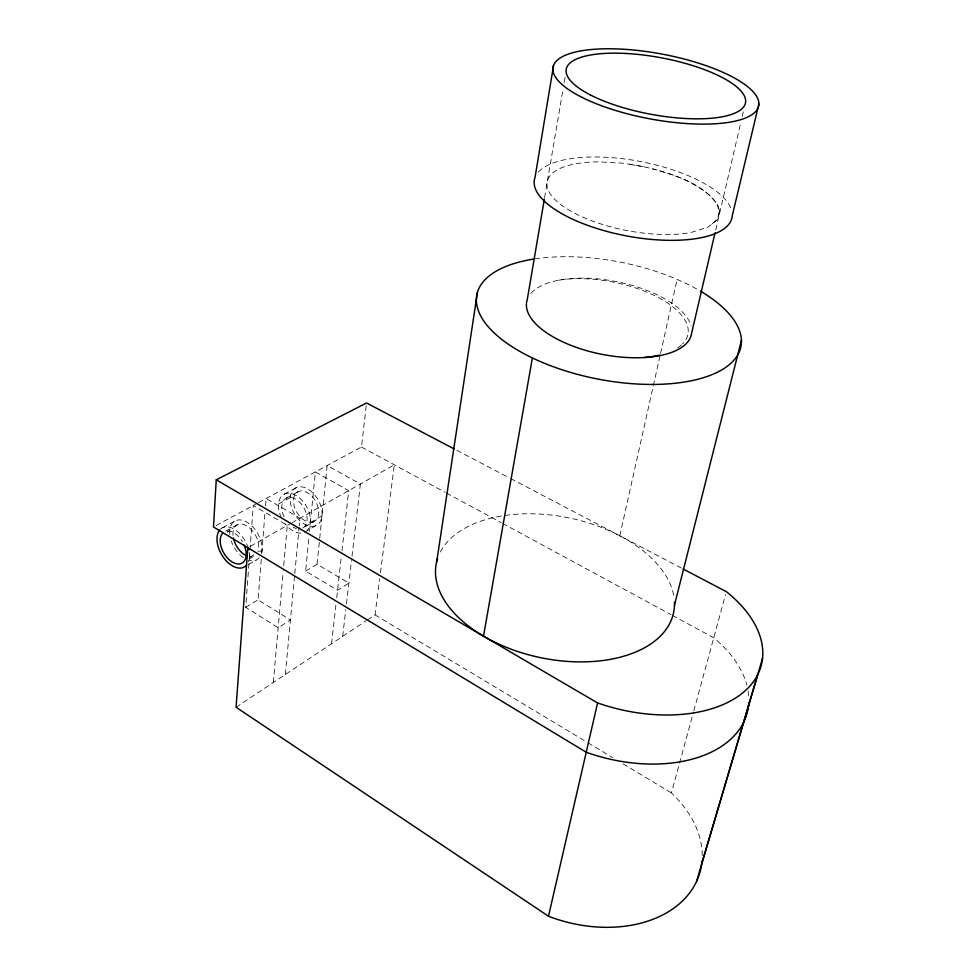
<?xml version="1.0" encoding="UTF-8"?>
<svg xmlns="http://www.w3.org/2000/svg" width="976" height="976" viewBox="0 0 976 976"><rect width="100%" height="100%" fill="white"/><g stroke="black" fill="none" stroke-linecap="round" stroke-linejoin="round"><path stroke-width="0.73" stroke-dasharray="4.88 3.66" d="M261.3 559.248L258.067 599.85L290.445 619.98L278.184 627.714L245.696 607.316L249.856 551.501M249.966 550.013L253.284 505.458L287.273 525.393L283.26 570.533M261.775 553.233L265.057 511.814M265.533 505.91L266.119 498.529L299.974 518.195L299.278 525.686M273.317 682.48L283.125 572.034M285.334 674.489L294.642 575.071M294.789 573.583L299.132 527.186M305.622 571.119L317.054 564.226L348.871 583.136L337.55 590.273L305.622 571.119L308.953 537.239M309.526 531.347L315.346 471.933L348.713 490.623L341.612 554.039M317.054 564.226L319.53 540.045M319.689 538.532L327.167 465.552L360.4 484.011L351.665 559.114M331.559 643.757L336.049 603.644M336.72 597.702L341.441 555.551M258.42 502.677L361.486 447.008L366.378 404.454M342.674 636.364L345.772 609.756M346.456 603.839L351.494 560.614M367.549 619.833L375.016 614.868L379.652 578.853M380.433 572.851L394.341 464.796L292.349 522.514M544.596 197.677L563.189 88.34M564.201 82.35L565.226 76.36M619.784 535.775L660.215 354.971M660.545 353.495L677.112 279.392M715.762 229.848L740.833 122.476M742.211 116.595L743.919 109.239M702.232 855.452A119.048 84.656 16.3 0 0 671.427 792.915L693.387 712.431M693.79 710.967L725.558 594.53M716.14 220.613L710.735 224.919M717.872 217.075L719.544 213.646L717.555 204.643C702.598 183.781 676.392 175.338 652.615 168.946M236.07 707.246L366.305 620.651M245.696 607.316L258.067 599.85M248.709 564.409L256.249 560.065M304.488 532.225L316.078 525.539A21.399 13.749 60.4 0 0 312.027 492.111A21.399 13.749 60.4 0 0 290.372 502.152A21.399 13.749 60.4 0 0 316.078 525.539M249.417 557.442L254.455 554.551M259.494 551.672L262.007 550.232M310.392 522.514L322.007 515.865M313.991 521.623A16.946 10.895 60.4 0 1 293.617 503.14A16.946 10.895 60.4 0 1 310.746 495.137A16.946 10.895 60.4 0 1 313.991 521.623L302.389 528.272A17.08 10.882 60.4 0 0 304.305 508.52A17.08 10.882 60.4 0 0 286.444 498.089A17.08 10.882 60.4 0 0 284.626 517.902M249.124 559.028L254.15 556.149A17.812 10.919 60.3 0 1 249.185 556.613M250.442 546.231L291.08 523.234M227.188 532.188L229.738 530.798M278.55 504.031L290.275 497.601M237.375 524.734L224.651 531.7A17.958 10.895 60.3 0 1 242.475 541.778M286.358 498.138L298.095 491.709M222.528 527.748L235.277 520.806M284.248 494.173L296.009 487.78M216.123 525.539L257.139 503.372M629.849 164.395L643.404 166.676M456.792 450.314L509.326 477.862M510.68 478.569L681.834 568.313M361.486 447.008L445.129 492.307M446.459 493.026L501.261 522.709M502.591 523.429L670.988 614.636M672.318 615.356L713.749 637.792A127.746 79.837 14.7 0 1 746.945 685.335M375.016 614.868L586.552 741.931M587.857 742.724L612.672 757.62M623.115 763.903L671.427 792.915M440.359 551.989A121.17 71.297 11.8 0 1 567.178 517.548A121.17 71.297 11.8 0 1 674.087 597.812M748.141 690.996A127.746 79.837 14.7 0 1 748.836 698.365M300.925 533.079A21.557 13.737 60.4 0 1 285.102 523.795M281.466 517.878A21.557 13.737 60.4 0 1 283.857 494.381A21.557 13.737 60.4 0 1 305.268 504.47A21.557 13.737 60.4 0 1 307.379 530.078M220.564 529.102A22.448 13.627 60.3 0 1 247.404 545.633M249.209 552.392A22.448 13.627 60.3 0 1 248.502 561.798M296.399 528.565A17.08 10.882 60.4 0 1 293.105 527.125M259.116 557.918A22.265 13.652 60.3 0 1 248.673 560.285M243.427 557.686A22.265 13.652 60.3 0 1 231.275 541.058M229.811 534.494A22.265 13.652 60.3 0 1 247.038 522.245A22.265 13.652 60.3 0 1 261.507 553.221M232.947 535.336A17.812 10.919 60.3 0 1 247.465 526.332A17.812 10.919 60.3 0 1 258.006 551.733M534.885 258.896A134.566 59.524 11.1 0 1 699.145 290.384M530.907 293.447A83.973 37.088 11.1 0 1 617.454 281.796A83.973 37.088 11.1 0 1 691.118 325.862M558.736 280.21A83.643 36.99 11 0 1 656.872 296.777A83.643 36.99 11 0 1 682.578 343.93M681.468 344.979A83.643 36.99 11 0 1 677.612 347.92M538.398 172.057A100.613 37.857 10.8 0 1 640.878 161.577A100.613 37.857 10.8 0 1 731.341 209.328M719.532 210.718L717.153 219.795L707.844 227.225L690.715 232.556A87.706 32.989 10.8 0 1 560.59 204.435A87.706 32.989 10.8 0 1 598.434 161.833L622.664 163.187C645.282 166.164 667.547 171.813 688.324 181.341C700.805 188.331 715.371 195.883 719.532 210.718"/><path stroke-width="1.46" d="M454.108 448.899L366.549 402.99L216.257 479.802L213.463 526.967L586.234 752.228A127.746 79.837 14.7 0 0 748.775 702.732M247.806 547.719L236.07 707.246L548.488 916.232A119.048 84.656 16.3 0 0 701.988 861.137M436.76 561.371L477.398 292.507M553.587 65.197L535.007 177.595A100.613 37.857 10.8 0 0 625.518 235.728A100.613 37.857 10.8 0 0 732.268 215.745L758.877 104.078M544.34 199.177L527.26 299.656A83.973 37.088 11.1 0 0 600.679 354.081A83.973 37.088 11.1 0 0 691.679 332.975L715.066 232.788M483.51 636.193L532.384 357.96M548.488 916.232L597.58 702.94L216.257 479.802M674.477 605.096L741.467 340.099M701.671 863.931L762.537 658.288M696.51 881.535L757.766 674.55M683.176 569.02L726.339 591.651A130.345 78.092 14.3 0 1 744.163 691.667A130.345 78.092 14.3 0 1 597.58 702.94M674.465 602.216A121.17 71.297 11.8 0 1 545.145 658.556A121.17 71.297 11.8 0 1 437.553 558.638M246.977 555.942A17.812 10.919 60.3 0 1 233.362 538.093M246.55 565.165A22.448 13.627 60.3 0 1 224.065 558.26A22.448 13.627 60.3 0 1 219.734 529.98M247.892 546.987A22.448 13.627 60.3 0 1 248.685 549.708M244.073 544.937A17.958 10.895 60.3 0 1 241.67 563.323A17.958 10.895 60.3 0 1 224.565 554.283A17.958 10.895 60.3 0 1 222.406 533.494M700.402 291.116A134.566 59.524 11.1 0 1 698.438 379.103A134.566 59.524 11.1 0 1 505.312 342.1A134.566 59.524 11.1 0 1 533.445 259.116M659.447 355.166A83.643 36.99 11 0 1 644.453 357.497M590.48 95.001A91.219 28.719 10.6 0 0 741.882 108.836A91.219 28.719 10.6 0 0 635.217 54.144A91.219 28.719 10.6 0 0 590.48 95.001M582.135 97.429A104.639 32.952 10.6 0 0 755.046 112.167A104.639 32.952 10.6 0 0 630.386 49.739A104.639 32.952 10.6 0 0 582.135 97.429"/></g></svg>
